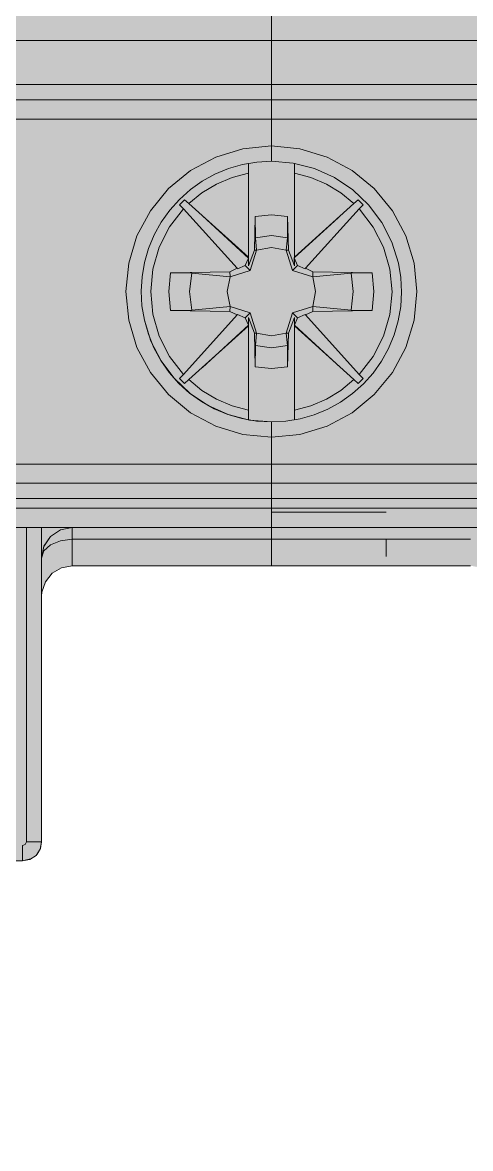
# Model space of a CAD drawing. Header units: millimetres. Extents: x 0 to 418, y -44 to 411.
# Drawn here: x 376.8 to 388.5, y 135.25 to 164.62 of the extents above; entities that cross this region are included whole.
import ezdxf
from ezdxf.enums import TextEntityAlignment as Align

# ---------------------------------------------------------------- set-up
doc = ezdxf.new("R2010")
doc.units = ezdxf.units.MM
for name, color, linetype, lineweight, true_color in [('BODY', 7, 'Continuous', 5, 0xf0f1eb), ('DETAILS', 7, 'Continuous', 5, 0x2f373d), ('MARKING', 7, 'Continuous', 5, 0x2f373d), ('TERMINALS', 7, 'Continuous', 5, 0xa4adb6)]:
    doc.layers.add(name, color=color, linetype=linetype, lineweight=lineweight, true_color=true_color)
doc.layers.add('PARAMETERS', color=7, linetype='Continuous', plot=False)
doc.styles.add('BLOCK_ARIAL', font='arial.ttf')

# ---------------------------------------------------------------- blocks, each defined once
blk = doc.blocks.new('DA_4P_135')
at = {"layer": 'BODY', "true_color": 0xf0f1eb}
h = blk.add_hatch(color=7, dxfattribs=at)
h.paths.add_polyline_path([(0.9, 15.52), (0.735, 15.625), (0.651, 15.726), (0.61, 15.77), (0.53, 15.95), (0.5, 16.14), (0.5, 16.145), (0.5, 16.15), (0.5, 16.57), (0.5, 16.575), (0.5, 16.734), (0.49, 16.74), (0.442, 16.815), (0.38, 16.88), (0.373, 16.894), (0.35, 16.92), (0.307, 17.023), (0.287, 17.052), (0.275, 17.07), (0.268, 17.105), (0.258, 17.132), (0.244, 17.162), (0.22, 17.23), (0.264, 17.124), (0.261, 17.141), (0.2, 17.45), (0.2, 28.75), (0.2, 33.54), (0.2, 33.55), (0.2, 35.05), (0.2, 39.29), (0.2, 39.43), (0.2, 39.44), (0.2, 39.49), (0.2, 43.2), (0.2, 43.44), (0.2, 44.12), (0.2, 44.125), (0.2, 46.35), (0.2, 48.58), (0.2, 49.26), (0.2, 49.44), (0.2, 49.5), (0.2, 52.81), (0.2, 52.82), (0.2, 53.26), (0.2, 74.65), (0.2, 76.15), (0.205, 76.211), (0.2, 76.16), (0.2, 80.95), (0.2, 92.25), (0.275, 92.635), (0.385, 92.795), (0.49, 92.96), (0.5, 92.966), (0.5, 93.125), (0.5, 93.13), (0.5, 93.55), (0.5, 93.555), (0.5, 93.56), (0.51, 93.605), (0.555, 93.82), (0.705, 94.045), (0.708, 94.047), (0.71, 94.05), (0.93, 94.2), (1.2, 94.25), (9.1, 94.25), (17.1, 94.25), (17.37, 94.2), (17.59, 94.05), (17.592, 94.047), (17.595, 94.045), (17.63, 93.992), (17.75, 93.82), (17.8, 93.56), (17.8, 93.555), (17.8, 93.55), (17.8, 93.13), (17.8, 93.125), (17.8, 92.966), (17.81, 92.96), (17.915, 92.795), (18.025, 92.635), (18.1, 92.25), (18.175, 92.635), (18.285, 92.795), (18.39, 92.96), (18.4, 92.966), (18.4, 93.125), (18.4, 93.13), (18.4, 93.55), (18.4, 93.61), (18.47, 93.86), (18.63, 94.07), (18.713, 94.119), (18.845, 94.205), (19.1, 94.25), (27, 94.25), (35, 94.25), (35.255, 94.205), (35.43, 94.094), (35.47, 94.07), (35.473, 94.066), (35.475, 94.065), (35.63, 93.86), (35.7, 93.61), (35.7, 93.55), (35.7, 93.13), (35.7, 93.125), (35.7, 92.966), (35.71, 92.96), (35.815, 92.795), (35.925, 92.635), (36, 92.25), (36.075, 92.635), (36.185, 92.795), (36.29, 92.96), (36.3, 92.966), (36.3, 93.125), (36.3, 93.13), (36.3, 93.55), (36.3, 93.61), (36.37, 93.86), (36.53, 94.07), (36.613, 94.119), (36.745, 94.205), (37, 94.25), (44.9, 94.25), (52.9, 94.25), (53.155, 94.2), (53.285, 94.12), (53.37, 94.07), (53.373, 94.066), (53.375, 94.065), (53.53, 93.86), (53.6, 93.61), (53.6, 93.55), (53.6, 93.13), (53.6, 93.125), (53.6, 92.966), (53.61, 92.96), (53.715, 92.795), (53.825, 92.635), (53.9, 92.25), (53.975, 92.635), (54.085, 92.795), (54.19, 92.96), (54.2, 92.966), (54.2, 93.125), (54.2, 93.13), (54.2, 93.55), (54.2, 93.61), (54.27, 93.86), (54.43, 94.07), (54.565, 94.15), (54.645, 94.2), (54.9, 94.25), (62.8, 94.25), (70.8, 94.25), (71.055, 94.2), (71.185, 94.12), (71.27, 94.07), (71.273, 94.066), (71.275, 94.065), (71.43, 93.86), (71.5, 93.61), (71.5, 93.55), (71.5, 93.13), (71.5, 93.125), (71.5, 92.966), (71.51, 92.96), (71.642, 92.753), (71.725, 92.63), (71.8, 92.25), (71.875, 92.63), (71.958, 92.753), (72.09, 92.96), (72.1, 92.966), (72.1, 93.125), (72.1, 93.13), (72.1, 93.55), (72.1, 93.555), (72.1, 93.56), (72.11, 93.605), (72.155, 93.82), (72.305, 94.045), (72.308, 94.047), (72.31, 94.05), (72.53, 94.2), (72.8, 94.25), (83.2, 94.25), (99.8, 94.25), (113.3, 94.25), (126.8, 94.25), (133.8, 94.25), (134.055, 94.2), (134.275, 94.065), (134.382, 93.92), (134.43, 93.86), (134.5, 93.61), (134.5, 93.605), (134.5, 93.55), (134.5, 93.13), (134.5, 93.125), (134.5, 92.966), (134.51, 92.96), (134.642, 92.753), (134.684, 92.691), (134.725, 92.63), (134.729, 92.609), (134.745, 92.58), (134.8, 92.25), (134.8, 91.055), (134.8, 91.05), (134.8, 91), (134.8, 90.995), (134.8, 90.845), (134.8, 90.84), (134.8, 90.35), (134.8, 85.28), (134.8, 85.18), (134.8, 85.11), (134.8, 83.51), (134.8, 81.99), (134.8, 81.82), (134.8, 81.815), (134.8, 81.75), (134.8, 81.05), (134.8, 80.8), (134.8, 80.765), (134.8, 80.76), (134.8, 80.69), (134.8, 80.665), (134.8, 80.66), (134.8, 80.62), (134.8, 80.615), (134.8, 80.365), (134.8, 80.36), (134.8, 80.28), (134.8, 80.27), (134.8, 80.25), (134.8, 80.22), (134.8, 80.14), (134.8, 80.135), (134.8, 79.81), (134.8, 78.905), (134.8, 78.9), (134.8, 78.75), (134.8, 78.35), (134.8, 76.195), (134.8, 76.19), (134.8, 76.155), (134.8, 76.15), (134.8, 72.85), (134.8, 72.25), (134.8, 72.245), (134.8, 69.85), (134.8, 68.79), (134.8, 68.465), (134.8, 68.46), (134.8, 68.38), (134.8, 68.35), (134.8, 40.11), (134.8, 40.105), (134.8, 39.18), (134.8, 38.85), (134.8, 38.41), (134.8, 37.35), (134.8, 34.36), (134.8, 34.355), (134.8, 34.35), (134.8, 33.925), (134.8, 33.92), (134.8, 33.55), (134.8, 33.545), (134.8, 33.54), (134.8, 33.51), (134.8, 32.72), (134.8, 31.35), (134.8, 30.95), (134.8, 30.8), (134.8, 30.795), (134.8, 29.89), (134.8, 29.45), (134.8, 29.43), (134.8, 29.085), (134.8, 29.08), (134.8, 29.01), (134.8, 28.9), (134.8, 28.65), (134.8, 27.95), (134.8, 26.19), (134.8, 19.35), (134.8, 18.855), (134.8, 18.85), (134.8, 18.705), (134.8, 18.7), (134.8, 18.65), (134.8, 18.645), (134.8, 17.45), (134.8, 16.55), (134.8, 8.25), (134.76, 8.06), (134.655, 7.895), (134.49, 7.785), (134.3, 7.75), (133.3, 7.75), (133.12, 7.78), (133.113, 7.784), (133.11, 7.785), (133.08, 7.805), (132.96, 7.88), (132.953, 7.89), (132.945, 7.895), (132.922, 7.932), (132.845, 8.035), (132.8, 8.25), (132.8, 14.39), (132.64, 14.24), (132.46, 14.14), (132.26, 14.07), (132.05, 14.05), (122.55, 14.05), (122.165, 14.125), (121.935, 14.28), (121.84, 14.34), (121.762, 14.463), (121.625, 14.665), (121.55, 15.05), (121.55, 15.441), (121.32, 15.4), (121.08, 15.25), (120.9, 15.03), (120.81, 14.76), (120.8, 14.67), (120.8, 14.65), (120.8, 9.75), (120.8, 9.745), (120.8, 8.25), (120.77, 8.08), (120.761, 8.065), (120.76, 8.06), (120.655, 7.895), (120.518, 7.808), (120.49, 7.79), (120.3, 7.75), (119.8, 7.75), (119.62, 7.78), (119.46, 7.88), (119.452, 7.89), (119.445, 7.895), (119.422, 7.932), (119.345, 8.035), (119.3, 8.25), (119.3, 14.65), (119.3, 14.655), (119.3, 14.67), (119.29, 14.76), (119.2, 15.03), (119.02, 15.25), (118.78, 15.4), (118.5, 15.45), (113.3, 15.45), (108.1, 15.45), (107.82, 15.4), (107.58, 15.25), (107.4, 15.03), (107.31, 14.76), (107.3, 14.67), (107.3, 14.65), (107.3, 9.75), (107.3, 9.745), (107.3, 8.25), (107.27, 8.08), (107.261, 8.065), (107.26, 8.06), (107.155, 7.895), (107.018, 7.808), (106.99, 7.79), (106.8, 7.75), (106.3, 7.75), (106.12, 7.78), (105.96, 7.88), (105.952, 7.89), (105.945, 7.895), (105.922, 7.932), (105.845, 8.035), (105.8, 8.25), (105.8, 14.65), (105.8, 14.655), (105.8, 14.67), (105.79, 14.76), (105.7, 15.03), (105.52, 15.25), (105.28, 15.4), (105, 15.45), (99.8, 15.45), (94.6, 15.45), (94.32, 15.4), (94.08, 15.25), (93.9, 15.03), (93.81, 14.76), (93.8, 14.67), (93.8, 14.65), (93.8, 9.75), (93.8, 9.745), (93.8, 8.25), (93.77, 8.08), (93.761, 8.065), (93.76, 8.06), (93.655, 7.895), (93.518, 7.808), (93.49, 7.79), (93.3, 7.75), (92.8, 7.75), (92.62, 7.78), (92.46, 7.88), (92.452, 7.89), (92.445, 7.895), (92.422, 7.932), (92.345, 8.035), (92.3, 8.25), (92.3, 14.65), (92.3, 14.655), (92.3, 14.67), (92.29, 14.76), (92.2, 15.03), (92.02, 15.25), (91.78, 15.4), (91.5, 15.45), (86.3, 15.45), (80.8, 15.45), (80.61, 15.41), (80.45, 15.305), (80.395, 15.225), (80.34, 15.14), (80.3, 14.95), (80.3, 6.38), (80.3, 5.25), (80.3, 2.75), (80.3, 2.745), (80.3, 1.25), (80.27, 0.98), (80.229, 0.886), (80.225, 0.865), (80.211, 0.845), (80.17, 0.75), (80.041, 0.589), (80.01, 0.54), (79.937, 0.493), (79.803, 0.408), (79.68, 0.325), (79.3, 0.25), (71.8, 0.25), (68.35, 0.25), (68.29, 0.25), (68.12, 0.25), (68.115, 0.25), (67.55, 0.25), (67.05, 0.25), (66.485, 0.25), (66.48, 0.25), (66.31, 0.25), (66.25, 0.25), (64.2, 0.25), (64.14, 0.25), (63.97, 0.25), (63.965, 0.25), (63.4, 0.25), (62.9, 0.25), (62.335, 0.25), (62.33, 0.25), (62.16, 0.25), (62.1, 0.25), (60.05, 0.25), (59.99, 0.25), (59.82, 0.25), (59.815, 0.25), (59.25, 0.25), (58.75, 0.25), (58.185, 0.25), (58.18, 0.25), (58.01, 0.25), (57.95, 0.25), (50.45, 0.25), (50.39, 0.25), (50.22, 0.25), (50.215, 0.25), (49.65, 0.25), (49.15, 0.25), (48.585, 0.25), (48.58, 0.25), (48.41, 0.25), (48.35, 0.25), (46.3, 0.25), (46.24, 0.25), (46.07, 0.25), (46.065, 0.25), (45.5, 0.25), (45, 0.25), (44.435, 0.25), (44.43, 0.25), (44.26, 0.25), (44.2, 0.25), (42.15, 0.25), (42.09, 0.25), (41.92, 0.25), (41.915, 0.25), (41.35, 0.25), (40.85, 0.25), (40.285, 0.25), (40.28, 0.25), (40.11, 0.25), (40.05, 0.25), (32.55, 0.25), (32.49, 0.25), (32.32, 0.25), (32.315, 0.25), (31.75, 0.25), (31.25, 0.25), (30.685, 0.25), (30.68, 0.25), (30.51, 0.25), (30.45, 0.25), (28.4, 0.25), (28.34, 0.25), (28.17, 0.25), (28.165, 0.25), (27.6, 0.25), (27.1, 0.25), (26.535, 0.25), (26.53, 0.25), (26.36, 0.25), (26.3, 0.25), (24.25, 0.25), (24.19, 0.25), (24.02, 0.25), (24.015, 0.25), (23.45, 0.25), (22.95, 0.25), (22.385, 0.25), (22.38, 0.25), (22.21, 0.25), (22.15, 0.25), (20.94, 0.25), (15.86, 0.25), (15.855, 0.25), (14.65, 0.25), (14.59, 0.25), (14.42, 0.25), (14.415, 0.25), (13.85, 0.25), (13.35, 0.25), (12.785, 0.25), (12.78, 0.25), (12.61, 0.25), (12.55, 0.25), (10.5, 0.25), (10.44, 0.25), (10.27, 0.25), (10.265, 0.25), (9.7, 0.25), (9.2, 0.25), (8.635, 0.25), (8.63, 0.25), (8.46, 0.25), (8.4, 0.25), (6.35, 0.25), (6.29, 0.25), (6.12, 0.25), (6.115, 0.25), (5.55, 0.25), (5.05, 0.25), (4.485, 0.25), (4.48, 0.25), (4.31, 0.25), (4.25, 0.25), (1.6, 0.25), (1.215, 0.325), (1.055, 0.435), (0.89, 0.54), (0.758, 0.747), (0.675, 0.87), (0.6, 1.25), (0.6, 13.45), (0.9, 13.45)])
h.paths.add_polyline_path([(0.285, 76.605), (0.225, 76.4), (0.224, 76.395), (0.29, 76.61), (0.298, 76.625)], flags=0)
at = {"layer": 'TERMINALS', "true_color": 0xa4adb6}
blk.add_hatch(color=253, dxfattribs=at).paths.add_polyline_path([(96.862, 20.189), (96.804, 20.262), (96.748, 20.336), (96.693, 20.412), (96.64, 20.488), (96.589, 20.567), (96.54, 20.646), (96.493, 20.727), (96.448, 20.808), (96.406, 20.891), (96.365, 20.975), (96.326, 21.06), (96.289, 21.145), (96.254, 21.232), (96.222, 21.319), (96.192, 21.408), (96.163, 21.497), (96.137, 21.586), (96.114, 21.676), (96.092, 21.767), (96.073, 21.858), (96.056, 21.95), (96.041, 22.042), (96.028, 22.134), (96.018, 22.227), (96.01, 22.32), (96.004, 22.413), (96.001, 22.506), (96, 22.6), (96.001, 22.693), (96.004, 22.786), (96.01, 22.879), (96.018, 22.972), (96.028, 23.065), (96.041, 23.157), (96.056, 23.249), (96.073, 23.341), (96.092, 23.432), (96.114, 23.523), (96.137, 23.613), (96.163, 23.703), (96.192, 23.792), (96.222, 23.88), (96.254, 23.967), (96.289, 24.054), (96.326, 24.14), (96.365, 24.224), (96.406, 24.308), (96.448, 24.391), (96.493, 24.473), (96.493, 24.473), (96.493, 24.473), (96.54, 24.553), (96.589, 24.633), (96.64, 24.711), (96.693, 24.788), (96.748, 24.863), (96.804, 24.938), (96.862, 25.01), (96.922, 25.082), (96.984, 25.152), (97.048, 25.22), (97.113, 25.287), (97.18, 25.352), (97.248, 25.415), (97.318, 25.477), (97.389, 25.537), (97.462, 25.595), (97.536, 25.652), (97.612, 25.706), (97.689, 25.759), (97.767, 25.81), (97.846, 25.859), (97.927, 25.906), (98.008, 25.951), (98.091, 25.994), (98.175, 26.035), (98.26, 26.074), (98.346, 26.11), (98.432, 26.145), (98.52, 26.177), (98.608, 26.208), (98.697, 26.236), (98.786, 26.262), (98.876, 26.286), (98.967, 26.307), (99.058, 26.327), (99.15, 26.344), (99.242, 26.359), (99.335, 26.371), (99.427, 26.381), (99.52, 26.389), (99.613, 26.395), (99.707, 26.398), (99.8, 26.4), (99.893, 26.398), (99.986, 26.395), (100.079, 26.389), (100.172, 26.381), (100.265, 26.371), (100.357, 26.359), (100.449, 26.344), (100.541, 26.327), (100.632, 26.307), (100.723, 26.286), (100.813, 26.262), (100.903, 26.236), (100.992, 26.208), (101.08, 26.177), (101.167, 26.145), (101.254, 26.11), (101.34, 26.074), (101.424, 26.035), (101.508, 25.994), (101.591, 25.951), (101.673, 25.906), (101.753, 25.859), (101.833, 25.81), (101.911, 25.759), (101.988, 25.706), (102.063, 25.652), (102.138, 25.595), (102.21, 25.537), (102.282, 25.477), (102.352, 25.415), (102.42, 25.352), (102.487, 25.287), (102.552, 25.22), (102.615, 25.152), (102.677, 25.082), (102.737, 25.01), (102.795, 24.938), (102.852, 24.863), (102.907, 24.788), (102.959, 24.711), (103.01, 24.633), (103.059, 24.553), (103.106, 24.473), (103.151, 24.391), (103.194, 24.308), (103.235, 24.224), (103.274, 24.14), (103.311, 24.054), (103.345, 23.967), (103.378, 23.88), (103.408, 23.792), (103.436, 23.703), (103.462, 23.613), (103.486, 23.523), (103.507, 23.432), (103.527, 23.341), (103.544, 23.249), (103.559, 23.157), (103.571, 23.065), (103.581, 22.972), (103.589, 22.879), (103.595, 22.786), (103.599, 22.693), (103.6, 22.6), (103.599, 22.506), (103.595, 22.413), (103.589, 22.32), (103.581, 22.227), (103.571, 22.134), (103.559, 22.042), (103.544, 21.95), (103.527, 21.858), (103.507, 21.767), (103.486, 21.676), (103.462, 21.586), (103.436, 21.497), (103.408, 21.408), (103.378, 21.319), (103.345, 21.232), (103.311, 21.145), (103.274, 21.06), (103.235, 20.975), (103.194, 20.891), (103.151, 20.808), (103.106, 20.727), (103.059, 20.646), (103.01, 20.567), (102.959, 20.488), (102.907, 20.412), (102.852, 20.336), (102.795, 20.262), (102.737, 20.189), (102.677, 20.118), (102.615, 20.048), (102.552, 19.979), (102.487, 19.913), (102.42, 19.847), (102.352, 19.784), (102.282, 19.722), (102.21, 19.662), (102.138, 19.604), (102.063, 19.547), (101.988, 19.493), (101.911, 19.44), (101.833, 19.389), (101.753, 19.34), (101.673, 19.293), (101.591, 19.248), (101.508, 19.205), (101.424, 19.164), (101.34, 19.126), (101.254, 19.089), (101.167, 19.054), (101.08, 19.022), (100.992, 18.991), (100.903, 18.963), (100.813, 18.937), (100.723, 18.914), (100.632, 18.892), (100.541, 18.873), (100.449, 18.856), (100.357, 18.841), (100.265, 18.828), (100.172, 18.818), (100.079, 18.81), (99.986, 18.804), (99.893, 18.801), (99.8, 18.8), (99.707, 18.801), (99.613, 18.804), (99.52, 18.81), (99.427, 18.818), (99.335, 18.828), (99.242, 18.841), (99.15, 18.856), (99.058, 18.873), (98.967, 18.892), (98.876, 18.914), (98.786, 18.937), (98.697, 18.963), (98.608, 18.991), (98.52, 19.022), (98.432, 19.054), (98.346, 19.089), (98.26, 19.126), (98.175, 19.164), (98.091, 19.205), (98.008, 19.248), (97.927, 19.293), (97.846, 19.34), (97.767, 19.389), (97.689, 19.44), (97.612, 19.493), (97.536, 19.547), (97.462, 19.604), (97.389, 19.662), (97.318, 19.722), (97.248, 19.784), (97.248, 19.784), (97.248, 19.784), (97.18, 19.847), (97.113, 19.913), (97.048, 19.979), (96.984, 20.048), (96.922, 20.118)])
at = {"layer": 'DETAILS', "color": 250, "linetype": 'ByBlock', "lineweight": 5, "true_color": 0x2f373d}
for p, q in [((99.8, 32.35), (99.8, 29.15)), ((99.8, 32.35), (99.8, 29.15)), ((99.8, 29.15), (86.3, 29.15)), ((99.8, 29.15), (99.8, 28)), ((99.8, 28), (99.8, 29.15)), ((113.3, 29.15), (99.8, 29.15)), ((99.8, 28), (86.3, 28)), ((113.3, 28), (99.8, 28)), ((99.8, 27.6), (86.3, 27.6)), ((99.8, 27.6), (99.8, 27.1)), ((99.8, 27.6), (99.8, 27.1)), ((113.3, 27.6), (99.8, 27.6)), ((99.8, 27.1), (86.3, 27.1)), ((99.8, 27.1), (99.8, 26.4)), ((99.8, 26.4), (99.8, 27.1)), ((113.3, 27.1), (99.8, 27.1)), ((99.2, 25.946), (99.2, 23.477)), ((100.4, 25.692), (100.4, 25.946)), ((99.2, 25.692), (99.198, 23.495)), ((100.402, 23.495), (100.4, 25.692)), ((100.4, 23.48), (100.4, 25.691)), ((97.504, 24.757), (98.91, 23.208)), ((99.198, 23.495), (97.643, 24.895)), ((101.957, 24.895), (100.402, 23.495)), ((100.69, 23.208), (102.096, 24.756)), ((99.201, 23.476), (97.997, 24.576)), ((99.356, 23.681), (99.375, 24.561)), ((100.224, 24.561), (100.243, 23.681)), ((101.552, 24.53), (100.398, 23.478)), ((99.2, 23.275), (99.356, 23.681)), ((99.412, 23.68), (99.356, 23.681)), ((100.188, 23.68), (100.243, 23.681)), ((100.243, 23.681), (100.4, 23.275)), ((98.714, 23.12), (98.91, 23.208)), ((99.117, 23.283), (98.918, 23.197)), ((99.201, 23.476), (99.117, 23.283)), ((99.246, 23.153), (99.117, 23.283)), ((99.198, 23.495), (99.201, 23.476)), ((99.2, 23.426), (99.2, 23.378)), ((99.2, 23.328), (99.2, 23.275)), ((100.353, 23.153), (100.483, 23.283)), ((100.398, 23.478), (100.402, 23.495)), ((100.483, 23.283), (100.398, 23.478)), ((100.4, 23.346), (100.4, 23.412)), ((100.682, 23.197), (100.483, 23.283)), ((100.69, 23.208), (100.886, 23.12)), ((98.714, 23.12), (97.168, 23.093)), ((98.719, 22.988), (98.714, 23.12)), ((100.88, 22.988), (100.886, 23.12)), ((102.432, 23.093), (100.886, 23.12)), ((97.168, 22.106), (98.714, 22.079)), ((98.719, 22.211), (98.714, 22.079)), ((98.91, 21.991), (98.714, 22.079)), ((99.246, 22.046), (99.117, 21.916)), ((100.353, 22.046), (100.483, 21.916)), ((100.886, 22.079), (100.69, 21.991)), ((100.88, 22.211), (100.886, 22.079)), ((100.886, 22.079), (102.432, 22.106)), ((98.91, 21.991), (97.504, 20.443)), ((99.117, 21.916), (98.918, 22.002)), ((99.201, 21.723), (99.117, 21.916)), ((99.356, 21.518), (99.2, 21.924)), ((99.2, 21.924), (99.2, 21.871)), ((99.2, 21.821), (99.2, 21.773)), ((100.4, 21.924), (100.243, 21.518)), ((100.483, 21.916), (100.399, 21.723)), ((100.4, 21.871), (100.4, 21.924)), ((100.4, 21.773), (100.4, 21.821)), ((100.682, 22.002), (100.483, 21.916)), ((102.095, 20.442), (100.69, 21.991)), ((97.643, 20.304), (99.198, 21.704)), ((99.201, 21.723), (97.997, 20.623)), ((99.201, 21.723), (99.198, 21.704)), ((99.198, 21.704), (99.2, 19.507)), ((99.2, 21.722), (99.2, 19.253)), ((99.412, 21.519), (99.356, 21.518)), ((99.375, 20.638), (99.356, 21.518)), ((100.243, 21.518), (100.188, 21.519)), ((100.243, 21.518), (100.224, 20.638)), ((101.602, 20.623), (100.399, 21.723)), ((100.401, 21.704), (100.399, 21.723)), ((100.4, 19.508), (100.4, 21.722)), ((100.4, 19.507), (100.401, 21.704)), ((100.401, 21.704), (101.957, 20.304)), ((99.2, 20.55), (99.199, 20.55)), ((99.199, 20.55), (99.2, 20.55)), ((100.401, 20.55), (100.4, 20.55)), ((100.4, 20.55), (100.401, 20.55)), ((100.4, 19.253), (100.4, 19.507)), ((99.8, 18.8), (99.8, 18.1)), ((99.8, 18.8), (99.8, 18.1)), ((86.3, 18.1), (99.8, 18.1)), ((99.8, 18.1), (99.8, 17.6)), ((99.8, 18.1), (99.8, 17.6)), ((99.8, 18.1), (113.3, 18.1)), ((86.3, 17.6), (99.8, 17.6)), ((99.8, 17.6), (86.3, 17.6)), ((99.8, 17.6), (95.3, 17.6)), ((99.8, 17.6), (95.3, 17.6)), ((113.3, 17.6), (99.8, 17.6)), ((113.3, 17.6), (99.8, 17.6)), ((86.3, 17.2), (99.8, 17.2)), ((99.8, 16.95), (99.8, 17.2)), ((99.8, 17.2), (99.8, 16.95)), ((99.8, 17.2), (113.3, 17.2)), ((99.8, 16.95), (86.3, 16.95)), ((99.8, 16.95), (99.8, 16.45)), ((99.8, 16.95), (99.8, 16.45)), ((113.3, 16.95), (99.8, 16.95)), ((99.8, 16.45), (86.3, 16.45)), ((92.7, 16.45), (93.4, 16.45)), ((93.4, 16.45), (93.8, 16.45)), ((93.4, 16.45), (93.4, 8.25)), ((93.8, 8.25), (93.8, 16.45)), ((94.6, 16.45), (93.8, 16.45)), ((94.591, 16.45), (94.593, 16.45)), ((99.8, 16.45), (94.6, 16.45)), ((94.6, 16.45), (94.6, 16.45)), ((99.8, 16.45), (94.6, 16.45)), ((94.6, 16.45), (94.6, 16.45)), ((95.2, 16.45), (95.2, 16.45)), ((96.8, 16.45), (96.8, 16.45)), ((99.8, 16.45), (99.8, 16.45)), ((99.8, 16.45), (99.8, 16.45)), ((99.8, 16.45), (99.8, 16.45)), ((99.8, 16.45), (99.8, 16.45)), ((105, 16.45), (99.8, 16.45)), ((113.3, 16.45), (99.8, 16.45)), ((102.8, 16.45), (102.8, 16.45)), ((102.8, 16.45), (102.8, 16.45)), ((102.8, 16.45), (104.999, 16.45)), ((102.8, 16.45), (104.999, 16.45)), ((104.4, 16.45), (104.4, 16.45)), ((94.6, 16.142), (99.8, 16.142)), ((99.8, 16.142), (105, 16.142)), ((93.8, 15.65), (93.8, 15.65)), ((93.8, 15.65), (93.8, 15.65)), ((93.8, 15.65), (93.8, 15.65)), ((93.8, 15.65), (93.8, 15.65)), ((94.6, 15.45), (99.8, 15.45)), ((105, 15.45), (99.8, 15.45)), ((93.4, 8.25), (93.8, 8.25)), ((93.8, 8.25), (93.8, 8.25)), ((93.8, 8.25), (93.8, 8.25)), ((93.3, 7.75), (93.3, 8.15)), ((92.8, 7.75), (93.3, 7.75)), ((93.3, 7.75), (93.3, 7.75))]:
    blk.add_line(p, q, dxfattribs=at)
for points in [[(99.8, 28), (99.8, 27.6)], [(99.8, 28), (99.8, 27.6)], [(99.8, 26.4), (99.058, 26.327), (98.346, 26.11), (97.689, 25.759), (97.113, 25.287), (96.64, 24.711), (96.289, 24.054), (96.073, 23.341), (96, 22.6), (96.073, 21.858), (96.289, 21.145), (96.64, 20.488), (97.113, 19.913), (97.689, 19.44), (98.346, 19.089), (99.058, 18.873), (99.8, 18.8)], [(99.8, 26.4), (99.8, 26)], [(99.8, 26.4), (99.8, 26)], [(99.8, 18.8), (100.541, 18.873), (101.254, 19.089), (101.911, 19.44), (102.487, 19.913), (102.959, 20.488), (103.311, 21.145), (103.527, 21.858), (103.6, 22.6), (103.527, 23.341), (103.311, 24.054), (102.959, 24.711), (102.487, 25.287), (101.911, 25.759), (101.254, 26.11), (100.541, 26.327), (99.8, 26.4)], [(99.8, 26), (99.42, 25.978), (99.045, 25.915), (98.679, 25.809), (98.327, 25.664), (97.994, 25.48), (97.683, 25.26), (97.399, 25.007), (97.145, 24.724), (96.924, 24.414), (96.739, 24.081), (96.593, 23.729), (96.487, 23.364), (96.422, 22.989), (96.4, 22.609), (96.42, 22.229), (96.483, 21.853)], [(99.8, 26), (99.42, 25.978), (99.045, 25.915), (98.679, 25.809), (98.327, 25.664), (97.994, 25.48), (97.683, 25.26), (97.399, 25.007), (97.145, 24.724), (96.924, 24.414), (96.739, 24.081), (96.593, 23.729), (96.487, 23.364), (96.422, 22.989), (96.4, 22.609), (96.42, 22.229), (96.483, 21.853)], [(99.2, 25.946), (99.2, 25.692)], [(103.117, 23.346), (102.944, 23.892), (102.683, 24.402), (102.339, 24.86), (101.924, 25.255), (101.448, 25.573), (100.925, 25.808), (100.371, 25.951), (99.8, 26)], [(103.117, 23.346), (102.944, 23.892), (102.683, 24.402), (102.339, 24.86), (101.924, 25.255), (101.448, 25.573), (100.925, 25.808), (100.371, 25.951), (99.8, 26)], [(100.4, 25.946), (100.4, 25.692)], [(97.644, 24.897), (97.987, 25.176), (98.366, 25.404), (98.773, 25.577), (99.2, 25.692)], [(100.4, 25.692), (100.828, 25.577), (101.235, 25.404), (101.614, 25.175), (101.957, 24.895)], [(97.402, 24.867), (97.534, 24.999)], [(97.534, 24.999), (97.643, 24.895)], [(99.2, 25.027), (99.199, 25.026)], [(100.4, 25.026), (100.4, 25.027)], [(101.957, 24.895), (102.066, 24.998)], [(102.2, 24.864), (102.066, 24.998)], [(97.504, 20.443), (97.14, 20.911), (96.871, 21.44), (96.706, 22.009), (96.65, 22.6), (96.706, 23.19), (96.871, 23.76), (97.141, 24.288), (97.504, 24.757)], [(97.504, 24.757), (97.4, 24.865)], [(102.097, 24.755), (102.46, 24.286), (102.729, 23.758), (102.894, 23.189), (102.95, 22.598), (102.894, 22.008), (102.728, 21.439), (102.458, 20.91), (102.095, 20.442)], [(102.2, 24.864), (102.096, 24.756)], [(98.128, 24.458), (98.127, 24.458)], [(99.375, 24.561), (99.8, 24.607), (100.224, 24.561)], [(99.383, 24.005), (99.375, 24.561)], [(100.224, 24.561), (100.217, 24.005)], [(101.473, 24.458), (101.472, 24.458)], [(100.217, 24.005), (99.8, 24.066), (99.383, 24.005)], [(99.383, 24.005), (99.412, 23.68)], [(100.217, 24.005), (100.188, 23.68)], [(99.412, 23.68), (99.246, 23.153)], [(99.412, 23.68), (99.8, 23.75), (100.188, 23.68)], [(100.353, 23.153), (100.188, 23.68)], [(98.91, 23.208), (98.918, 23.197)], [(99.201, 23.476), (99.198, 23.495)], [(99.2, 23.275), (99.201, 23.476)], [(99.8, 19.2), (100.18, 19.221), (100.555, 19.285), (100.921, 19.39), (101.273, 19.535), (101.606, 19.719), (101.917, 19.939), (102.201, 20.192), (102.455, 20.476), (102.675, 20.786), (102.86, 21.118), (103.007, 21.47), (103.113, 21.835), (103.177, 22.21), (103.2, 22.59), (103.179, 22.97), (103.117, 23.346)], [(99.8, 19.2), (100.18, 19.221), (100.555, 19.285), (100.921, 19.39), (101.273, 19.535), (101.606, 19.719), (101.917, 19.939), (102.201, 20.192), (102.455, 20.476), (102.675, 20.786), (102.86, 21.118), (103.007, 21.47), (103.113, 21.835), (103.177, 22.21), (103.2, 22.59), (103.179, 22.97), (103.117, 23.346)], [(100.402, 23.495), (100.398, 23.478)], [(100.398, 23.478), (100.4, 23.275)], [(100.682, 23.197), (100.69, 23.208)], [(97.168, 23.093), (97.122, 22.6), (97.168, 22.106)], [(97.168, 23.093), (97.718, 23.083)], [(97.718, 23.083), (97.663, 22.6), (97.718, 22.116)], [(97.718, 23.083), (98.719, 22.988)], [(98.719, 22.211), (98.649, 22.6), (98.719, 22.988)], [(99.246, 23.153), (98.719, 22.988)], [(100.88, 22.988), (100.353, 23.153)], [(100.88, 22.988), (101.881, 23.083)], [(100.88, 22.988), (100.95, 22.6), (100.88, 22.211)], [(101.881, 23.083), (102.432, 23.093)], [(101.881, 22.116), (101.937, 22.6), (101.881, 23.083)], [(102.432, 22.106), (102.478, 22.6), (102.432, 23.093)], [(97.168, 22.106), (97.718, 22.116)], [(97.718, 22.116), (98.719, 22.211)], [(98.719, 22.211), (99.246, 22.046)], [(99.246, 22.046), (99.412, 21.519)], [(100.188, 21.519), (100.353, 22.046)], [(100.353, 22.046), (100.88, 22.211)], [(100.88, 22.211), (101.881, 22.116)], [(101.881, 22.116), (102.432, 22.106)], [(96.483, 21.853), (96.655, 21.307), (96.917, 20.797), (97.26, 20.339), (97.676, 19.945), (98.152, 19.626), (98.674, 19.391), (99.229, 19.248), (99.8, 19.2)], [(99.8, 19.2), (99.413, 19.222), (99.032, 19.287), (98.661, 19.396), (98.304, 19.546), (97.973, 19.732), (97.664, 19.954), (97.383, 20.208), (97.131, 20.493), (96.913, 20.804), (96.731, 21.137), (96.587, 21.488), (96.483, 21.853)], [(98.91, 21.991), (98.918, 22.002)], [(99.201, 21.723), (99.2, 21.924)], [(100.4, 21.924), (100.399, 21.723)], [(100.682, 22.002), (100.69, 21.991)], [(99.198, 21.704), (99.201, 21.723)], [(99.412, 21.519), (99.383, 21.194)], [(100.188, 21.519), (99.8, 21.449), (99.412, 21.519)], [(100.217, 21.194), (100.188, 21.519)], [(100.399, 21.723), (100.401, 21.704)], [(99.383, 21.194), (99.375, 20.638)], [(99.383, 21.194), (99.8, 21.134), (100.217, 21.194)], [(100.224, 20.638), (100.217, 21.194)], [(98.127, 20.742), (98.128, 20.741)], [(100.224, 20.638), (99.8, 20.593), (99.375, 20.638)], [(101.472, 20.741), (101.473, 20.742)], [(97.504, 20.443), (97.4, 20.334)], [(97.534, 20.2), (97.4, 20.334)], [(97.534, 20.2), (97.643, 20.304)], [(99.2, 19.507), (98.772, 19.622), (98.365, 19.795), (97.986, 20.024), (97.643, 20.304)], [(101.957, 20.304), (101.614, 20.024), (101.235, 19.795), (100.827, 19.622), (100.4, 19.507)], [(101.957, 20.304), (102.065, 20.2)], [(102.065, 20.2), (102.198, 20.333)], [(102.199, 20.333), (102.095, 20.442)], [(99.199, 20.173), (99.2, 20.173)], [(100.4, 20.173), (100.4, 20.173)], [(99.2, 19.253), (99.2, 19.507)], [(100.4, 19.253), (100.4, 19.507)], [(99.8, 19.2), (99.8, 19.169), (99.8, 19.082), (99.8, 18.8)], [(99.8, 19.2), (99.8, 19.169), (99.8, 19.082), (99.8, 18.8)], [(95.3, 17.6), (95.3, 17.6)], [(99.8, 17.6), (99.8, 17.2)], [(99.8, 17.6), (99.8, 17.2)], [(104.3, 17.6), (104.3, 17.6)], [(104.3, 17.6), (104.3, 17.6)], [(102.8, 16.849), (99.8, 16.849)], [(93.8, 15.652), (93.861, 15.957), (94.035, 16.216), (94.294, 16.389), (94.6, 16.45)], [(94.6, 16.45), (94.294, 16.389), (94.034, 16.215), (93.861, 15.956), (93.8, 15.65)], [(94.6, 16.142), (94.6, 16.45)], [(99.8, 16.45), (99.8, 16.142)], [(99.8, 16.45), (99.8, 16.142)], [(93.8, 15.65), (93.861, 15.838), (94.034, 15.998), (94.294, 16.104), (94.6, 16.142)], [(94.6, 15.45), (94.6, 15.496), (94.6, 15.632), (94.6, 16.142)], [(99.8, 16.142), (99.8, 15.632), (99.8, 15.496), (99.8, 15.45)], [(99.8, 15.45), (99.8, 15.496), (99.8, 15.632), (99.8, 16.142)], [(102.8, 15.691), (102.8, 16.142)], [(99.8, 15.45), (99.8, 15.511), (99.8, 15.691)], [(94.6, 15.45), (94.32, 15.399), (94.075, 15.254), (93.897, 15.032), (93.808, 14.762), (93.8, 14.668), (93.8, 14.65)], [(93.8, 9.75), (93.8, 9.747)], [(93.3, 8.15), (93.37, 8.179), (93.4, 8.25)], [(93.8, 8.25), (93.762, 8.058), (93.653, 7.896), (93.491, 7.788), (93.3, 7.75)], [(93.8, 8.25), (93.77, 8.075), (93.684, 7.93)], [(93.547, 7.815), (93.3, 7.75)]]:
    blk.add_lwpolyline(points, dxfattribs=at)
at = {"layer": 'MARKING', "color": 250, "true_color": 0x2f373d, "style": 'BLOCK_ARIAL'}
for tag, p, height in [('IDN_MA', (89, 73), 2.2), ('CURVE', (2, 68.6), 3), ('IN_A', (4.5, 68.6), 3), ('LEAK_TYPE', (89, 65.8), 2.2), ('UE_V', (2, 66.1), 1.4)]:
    blk.add_attdef(tag, p, '', height=height, dxfattribs=at)
blk.add_attdef('ICN_A', text='', height=1.8, dxfattribs=at).set_placement((7.25, 57.3), align=Align.MIDDLE_CENTER)
at = {"layer": 'PARAMETERS', "color": 250, "true_color": 0x2f373d, "style": 'BLOCK_ARIAL', "flags": 1}
for tag in ['WIDTH_MM', 'STANDARD', 'UIMP_KV', 'DESCRIPTION', 'POLES', 'FREQ_HZ', 'HEIGHT_MM', 'RELEASE_TYPE', 'DEPTH_MM', 'ICS_KA', 'ID', 'IP']:
    blk.add_attdef(tag, (2, 20), '', height=0.4, dxfattribs=at)

msp = doc.modelspace()

# ---------------------------------------------------------------- block references
msp.add_blockref('DA_4P_135', (283.5, 135))

doc.saveas('drawing.dxf')
